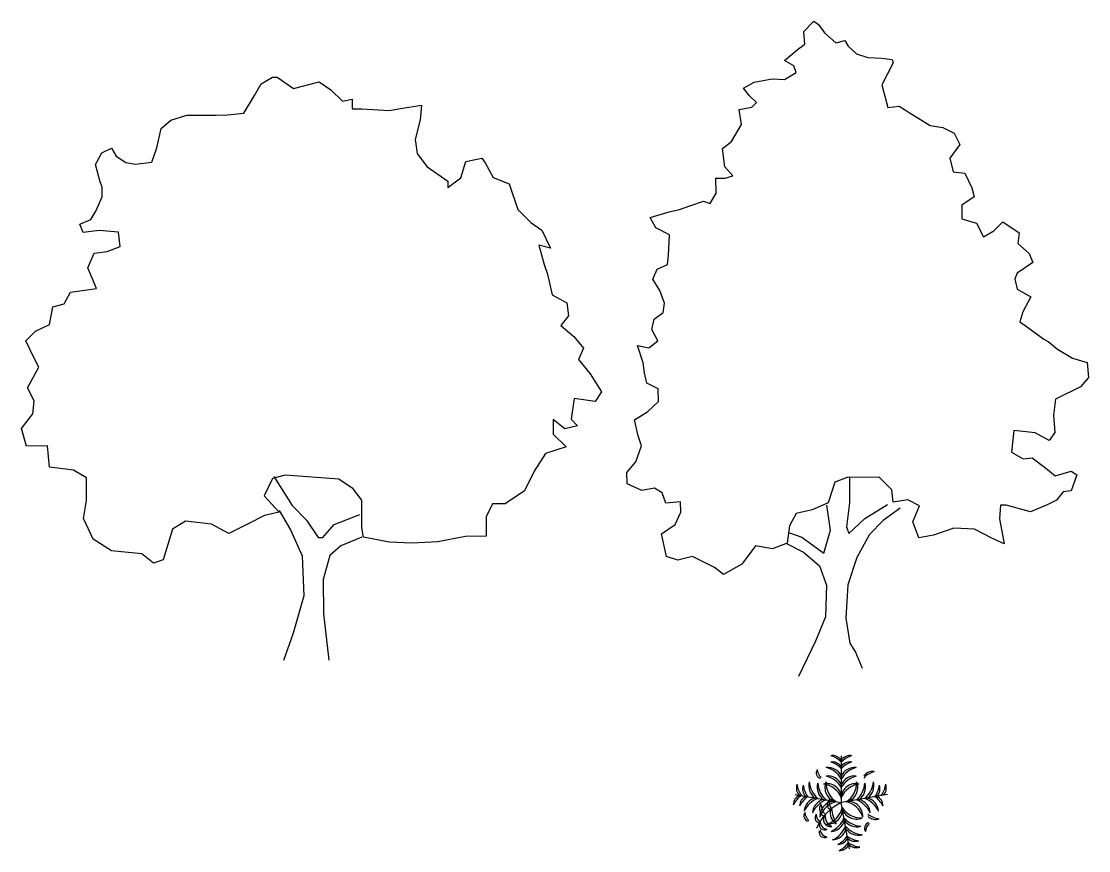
# Model space of a CAD drawing. Header units: millimetres. Extents: x -129.2 to -76.7, y 2488.8 to 2511.1.
# Drawn here: x -100.6 to -90.65, y 2494.96 to 2502.7 of the extents above; entities that cross this region are included whole.
import ezdxf

# ---------------------------------------------------------------- set-up
doc = ezdxf.new("R2010")
doc.units = ezdxf.units.MM

# ---------------------------------------------------------------- blocks, each defined once
blk = doc.blocks.new('AR-ALZ-2')
for p, q in [((-0.6916, 5.2707), (-0.6322, 5.3789)), ((-0.6322, 5.3789), (-0.525, 5.44)), ((-0.525, 5.44), (-0.4819, 5.4404)), ((-0.4819, 5.4404), (-0.3303, 5.3339)), ((-0.3303, 5.3339), (-0.0896, 5.3961)), ((-0.0896, 5.3961), (0.0186, 5.3237)), ((0.0186, 5.3237), (0.1271, 5.2169)), ((-0.7937, 5.1063), (-0.6916, 5.2707)), ((0.1271, 5.2169), (0.2174, 5.2348)), ((0.2174, 5.2348), (0.2181, 5.1443)), ((0.6704, 5.1479), (0.8639, 5.1796)), ((0.8639, 5.1796), (0.8521, 5.0416)), ((-1.4737, 5.0407), (-1.3233, 5.0849)), ((-1.3233, 5.0849), (-1.052, 5.087)), ((-1.052, 5.087), (-0.9443, 5.0879)), ((-0.9443, 5.0879), (-0.7937, 5.1063)), ((0.2181, 5.1443), (0.3086, 5.1451)), ((0.3086, 5.1451), (0.5628, 5.1298)), ((0.5628, 5.1298), (0.6704, 5.1479)), ((-1.5636, 4.9624), (-1.4737, 5.0407)), ((0.8521, 5.0416), (0.8061, 4.8604)), ((-1.6052, 4.7812), (-1.5636, 4.9624)), ((-1.6515, 4.6473), (-1.6052, 4.7812)), ((0.8061, 4.8604), (0.8244, 4.727)), ((-2.1768, 4.626), (-2.1174, 4.7341)), ((-2.1174, 4.7341), (-2.0273, 4.7779)), ((-2.0273, 4.7779), (-1.9836, 4.705)), ((-1.9836, 4.705), (-1.8927, 4.6454)), ((0.8244, 4.727), (0.9158, 4.6071)), ((1.2772, 4.653), (1.4277, 4.6844)), ((1.4277, 4.6844), (1.4582, 4.6415)), ((-2.1325, 4.4627), (-2.1768, 4.626)), ((-1.8927, 4.6454), (-1.8021, 4.6289)), ((-1.8021, 4.6289), (-1.6515, 4.6473)), ((0.9158, 4.6071), (1.1107, 4.4708)), ((1.231, 4.5019), (1.2772, 4.653)), ((1.4582, 4.6415), (1.5325, 4.5043)), ((1.1111, 4.4105), (1.231, 4.5019)), ((1.5325, 4.5043), (1.6837, 4.4452)), ((-2.1149, 4.4154), (-2.1325, 4.4627)), ((-2.1142, 4.325), (-2.1149, 4.4154)), ((1.1107, 4.4708), (1.1111, 4.4105)), ((1.6837, 4.4452), (1.7631, 4.2046)), ((-2.1734, 4.191), (-2.1142, 4.325)), ((-2.2202, 4.1131), (-2.1734, 4.191)), ((1.7631, 4.2046), (1.8847, 4.0849)), ((-2.3232, 4.0692), (-2.2202, 4.1131)), ((1.8847, 4.0849), (1.9886, 4.0125)), ((-2.2925, 3.9919), (-2.3232, 4.0692)), ((-2.1419, 4.0103), (-2.2925, 3.9919)), ((-1.9608, 3.9945), (-2.1419, 4.0103)), ((-1.9469, 3.8611), (-1.9608, 3.9945)), ((1.9886, 4.0125), (2.0674, 3.8452)), ((-2.2468, 3.6606), (-2.1876, 3.7989)), ((-2.1876, 3.7989), (-2.0671, 3.8128)), ((-2.0671, 3.8128), (-1.9469, 3.8611)), ((2.0674, 3.8452), (1.9595, 3.8745)), ((1.9595, 3.8745), (2.0083, 3.694)), ((2.0083, 3.694), (2.0392, 3.6038)), ((-2.1678, 3.4674), (-2.2468, 3.6606)), ((2.0392, 3.6038), (2.0838, 3.4103)), ((-2.4682, 3.3273), (-2.4087, 3.4354)), ((-2.4087, 3.4354), (-2.1678, 3.4674)), ((2.0838, 3.4103), (2.2222, 3.3338)), ((-2.6045, 3.1324), (-2.5756, 3.2963)), ((-2.5756, 3.2963), (-2.4682, 3.3273)), ((2.2222, 3.3338), (2.236, 3.2134)), ((2.236, 3.2134), (2.1635, 3.1223)), ((-2.7375, 3.071), (-2.6045, 3.1324)), ((2.1635, 3.1223), (2.2849, 3.0199)), ((-2.8272, 2.9799), (-2.7375, 3.071)), ((2.2849, 3.0199), (2.3762, 2.913)), ((-2.7528, 2.8254), (-2.8272, 2.9799)), ((2.3762, 2.913), (2.3297, 2.8049)), ((-2.7047, 2.7353), (-2.7528, 2.8254)), ((2.3297, 2.8049), (2.4384, 2.6722)), ((-2.8109, 2.5407), (-2.7047, 2.7353)), ((2.4384, 2.6722), (2.5431, 2.5051)), ((-2.7496, 2.4206), (-2.8109, 2.5407)), ((2.5431, 2.5051), (2.4835, 2.4142)), ((-2.7616, 2.2999), (-2.7496, 2.4206)), ((2.2895, 2.4428), (2.2608, 2.2488)), ((2.4835, 2.4142), (2.2895, 2.4428)), ((-2.8682, 2.1612), (-2.7616, 2.2999)), ((2.2012, 2.1579), (2.0929, 2.2475)), ((2.0929, 2.2475), (2.0939, 2.1096)), ((2.2608, 2.2488), (2.3216, 2.1889)), ((-2.8195, 1.9979), (-2.8682, 2.1612)), ((2.0939, 2.1096), (2.2155, 1.99)), ((2.3216, 2.1889), (2.2012, 2.1579)), ((-2.6257, 1.9995), (-2.8195, 1.9979)), ((-2.607, 1.8015), (-2.6257, 1.9995)), ((2.0221, 1.9282), (1.9158, 1.7637)), ((2.2155, 1.99), (2.0221, 1.9282)), ((-2.3828, 1.7731), (-2.607, 1.8015)), ((-2.2616, 1.7008), (-2.3828, 1.7731)), ((-2.26, 1.4898), (-2.2616, 1.7008)), ((-0.5258, 1.6972), (-0.6021, 1.5329)), ((-0.4055, 1.7283), (-0.5258, 1.6972)), ((-0.513, 1.7145), (-0.343, 1.4445)), ((0.0945, 1.6891), (-0.4055, 1.7283)), ((1.9158, 1.7637), (1.8267, 1.5821)), ((0.2287, 1.5997), (0.0945, 1.6891)), ((0.307, 1.4927), (0.2287, 1.5997)), ((-0.6021, 1.5329), (-0.4631, 1.3833)), ((1.8267, 1.5821), (1.6468, 1.4601)), ((-2.2888, 1.3216), (-2.26, 1.4898)), ((-0.4632, 1.3962), (-0.3584, 1.2161)), ((-0.343, 1.4445), (-0.2084, 1.3077)), ((0.3081, 1.3591), (0.307, 1.4927)), ((1.5262, 1.4591), (1.4668, 1.3381)), ((1.6468, 1.4601), (1.5262, 1.4591)), ((-2.1968, 1.1285), (-2.2888, 1.3216)), ((-1.3367, 1.2989), (-1.4568, 1.2247)), ((-1.0953, 1.2706), (-1.3367, 1.2989)), ((-0.6007, 1.352), (-0.7508, 1.2733)), ((-0.4631, 1.3833), (-0.6007, 1.352)), ((-0.2084, 1.3077), (-0.0994, 1.1449)), ((0.0504, 1.2667), (0.2909, 1.359)), ((0.309, 1.2385), (0.3081, 1.3591)), ((1.4668, 1.3381), (1.4683, 1.1572)), ((-1.4568, 1.2247), (-1.5449, 0.9355)), ((-0.931, 1.1815), (-1.0953, 1.2706)), ((-0.7508, 1.2733), (-0.931, 1.1815)), ((-0.3584, 1.2161), (-0.2488, 0.9758)), ((-0.0563, 1.1452), (0.0504, 1.2667)), ((0.3227, 1.1482), (0.309, 1.2385)), ((-2.028, 1.0221), (-2.1968, 1.1285)), ((-0.0994, 1.1449), (-0.0563, 1.1452)), ((0.3097, 1.1481), (0.1122, 1.069)), ((0.5642, 1.1027), (0.3227, 1.1482)), ((0.7753, 1.0915), (0.5642, 1.1027)), ((1.0164, 1.1063), (0.7753, 1.0915)), ((1.2745, 1.1557), (1.0164, 1.1063)), ((1.4683, 1.1572), (1.2745, 1.1557)), ((-1.7435, 0.9942), (-2.028, 1.0221)), ((0.1122, 1.069), (0.0096, 0.9778)), ((-1.6352, 0.9046), (-1.7435, 0.9942)), ((-1.5449, 0.9355), (-1.6352, 0.9046)), ((-0.2488, 0.9758), (-0.233, 0.6012)), ((0.0096, 0.9778), (-0.0533, 0.7533)), ((-0.0533, 0.7533), (-0.0508, 0.4346)), ((-0.233, 0.6012), (-0.3336, 0.2515)), ((-0.0508, 0.4346), (0, 0)), ((-0.3336, 0.2515), (-0.4221, -0.0033))]:
    blk.add_line(p, q)
blk = doc.blocks.new('AR-ALZ-3')
for p, q in [((-0.513, 5.8667), (-0.4194, 5.9618)), ((-0.4194, 5.9618), (-0.3766, 5.9317)), ((-0.3766, 5.9317), (-0.3212, 5.856)), ((-0.5029, 5.7481), (-0.513, 5.8667)), ((-0.3212, 5.856), (-0.214, 5.7625)), ((-0.214, 5.7625), (-0.129, 5.7845)), ((-0.129, 5.7845), (-0.0981, 5.73)), ((-0.6934, 5.5975), (-0.5755, 5.6958)), ((-0.5755, 5.6958), (-0.5029, 5.7481)), ((-0.0981, 5.73), (-0.0215, 5.6576)), ((-0.6078, 5.5465), (-0.6934, 5.5975)), ((-0.0215, 5.6576), (0.0853, 5.6249)), ((0.0853, 5.6249), (0.2131, 5.6168)), ((0.2131, 5.6168), (0.3106, 5.6054)), ((0.3106, 5.6054), (0.3199, 5.575)), ((-0.692, 5.418), (-0.586, 5.4828)), ((-0.586, 5.4828), (-0.6078, 5.5465)), ((0.3199, 5.575), (0.215, 5.3704)), ((-1.0748, 5.339), (-0.9778, 5.3945)), ((-0.9778, 5.3945), (-0.8077, 5.4263)), ((-0.8077, 5.4263), (-0.692, 5.418)), ((-1.0194, 5.2664), (-1.0748, 5.339)), ((0.215, 5.3704), (0.2715, 5.1578)), ((-0.955, 5.203), (-1.0194, 5.2664)), ((-0.9973, 5.1601), (-0.955, 5.203)), ((-1.1158, 5.1378), (-0.9973, 5.1601)), ((-1.0934, 4.9981), (-1.1158, 5.1378)), ((0.2715, 5.1578), (0.3779, 5.1708)), ((0.3779, 5.1708), (0.4941, 5.0957)), ((0.4941, 5.0957), (0.6653, 4.9905)), ((-1.1865, 4.8391), (-1.0934, 4.9981)), ((0.6653, 4.9905), (0.7841, 4.9702)), ((0.7841, 4.9702), (0.891, 4.9193)), ((0.891, 4.9193), (0.9436, 4.8132)), ((-1.2712, 4.7745), (-1.1865, 4.8391)), ((0.9436, 4.8132), (0.8502, 4.6847)), ((-1.2485, 4.6043), (-1.2712, 4.7745)), ((0.8502, 4.6847), (0.8817, 4.5571)), ((-1.1748, 4.5197), (-1.2485, 4.6043)), ((-1.3329, 4.4972), (-1.2477, 4.4979)), ((-1.3318, 4.3572), (-1.3329, 4.4972)), ((-1.2477, 4.4979), (-1.1748, 4.5197)), ((0.8817, 4.5571), (0.9882, 4.5458)), ((0.9882, 4.5458), (1.0532, 4.4094)), ((1.0532, 4.4094), (1.0752, 4.3244)), ((-1.5773, 4.2397), (-1.4499, 4.2833)), ((-1.4499, 4.2833), (-1.3858, 4.2625)), ((-1.3858, 4.2625), (-1.3318, 4.3572)), ((1.0752, 4.3244), (0.9602, 4.2474)), ((-1.9477, 4.1303), (-1.7686, 4.1834)), ((-1.7686, 4.1834), (-1.6714, 4.2055)), ((-1.6714, 4.2055), (-1.5773, 4.2397)), ((0.9602, 4.2474), (0.9612, 4.1196)), ((-1.8952, 4.0334), (-1.9477, 4.1303)), ((0.9612, 4.1196), (1.0984, 4.0781)), ((1.2602, 4.0063), (1.3447, 4.0922)), ((1.3447, 4.0922), (1.4946, 3.9869)), ((-1.7669, 3.9705), (-1.8952, 4.0334)), ((1.0984, 4.0781), (1.1633, 3.9508)), ((1.1633, 3.9508), (1.2602, 4.0063)), ((1.4946, 3.9869), (1.4832, 3.8894)), ((-1.7745, 3.7787), (-1.7669, 3.9705)), ((1.4832, 3.8894), (1.5905, 3.7959)), ((1.5905, 3.7959), (1.6246, 3.711)), ((-1.88, 3.6501), (-1.786, 3.6934)), ((-1.786, 3.6934), (-1.7745, 3.7787)), ((1.6246, 3.711), (1.4763, 3.6125)), ((-1.9219, 3.5555), (-1.88, 3.6501)), ((1.4763, 3.6125), (1.4554, 3.5606)), ((-1.8571, 3.4495), (-1.9219, 3.5555)), ((1.4554, 3.5606), (1.4775, 3.4634)), ((-1.8136, 3.3311), (-1.8571, 3.4495)), ((1.4775, 3.4634), (1.6058, 3.3914)), ((1.6058, 3.3914), (1.5308, 3.2508)), ((-1.8251, 3.2459), (-1.8136, 3.3311)), ((-1.9098, 3.1813), (-1.8251, 3.2459)), ((1.5308, 3.2508), (1.5012, 3.1563)), ((-1.9304, 3.0868), (-1.9098, 3.1813)), ((-1.8748, 2.9808), (-1.9304, 3.0868)), ((1.5012, 3.1563), (1.5531, 3.1232)), ((1.5531, 3.1232), (1.7245, 2.9968)), ((1.7245, 2.9968), (1.7673, 2.9758)), ((-2.0131, 2.7758), (-2.0661, 2.9367)), ((-2.0661, 2.9367), (-1.9595, 2.9162)), ((-1.9595, 2.9162), (-1.8748, 2.9808)), ((1.7673, 2.9758), (1.853, 2.9035)), ((1.853, 2.9035), (1.9937, 2.8194)), ((1.9937, 2.8194), (2.1309, 2.7779)), ((-2.0002, 2.6816), (-2.0131, 2.7758)), ((2.1309, 2.7779), (2.1442, 2.638)), ((-1.9782, 2.5844), (-2.0002, 2.6816)), ((2.1442, 2.638), (2.0688, 2.5522)), ((-1.8713, 2.5335), (-1.9782, 2.5844)), ((-1.8703, 2.4149), (-1.8713, 2.5335)), ((2.0688, 2.5522), (1.8354, 2.4348)), ((-1.967, 2.3198), (-1.8703, 2.4149)), ((1.8354, 2.4348), (1.8153, 2.2855)), ((-2.0941, 2.2427), (-1.967, 2.3198)), ((-2.0595, 2.0939), (-2.0941, 2.2427)), ((1.8153, 2.2855), (1.8287, 2.1244)), ((-2.0283, 1.9998), (-2.0595, 2.0939)), ((1.4452, 2.1427), (1.4255, 1.9417)), ((1.6462, 2.1229), (1.4452, 2.1427)), ((1.7745, 2.0509), (1.6462, 2.1229)), ((1.8287, 2.1244), (1.7745, 2.0509)), ((-2.0789, 1.8504), (-2.0283, 1.9998)), ((1.4255, 1.9417), (1.5325, 1.8786)), ((-2.1633, 1.7523), (-2.0789, 1.8504)), ((1.5325, 1.8786), (1.6176, 1.8884)), ((1.6176, 1.8884), (1.7461, 1.7921)), ((-2.1625, 1.6459), (-2.1633, 1.7523)), ((-0.1092, 1.7045), (-0.2245, 1.661)), ((0.189, 1.7069), (-0.1092, 1.7045)), ((-0.0879, 1.7047), (-0.0861, 1.4704)), ((0.3086, 1.5891), (0.189, 1.7069)), ((1.7461, 1.7921), (1.8319, 1.7197)), ((1.8319, 1.7197), (1.9806, 1.7635)), ((1.9806, 1.7635), (2.0326, 1.7304)), ((2.0326, 1.7304), (1.9821, 1.5809)), ((-2.0251, 1.583), (-2.1625, 1.6459)), ((-1.9066, 1.6053), (-2.0251, 1.583)), ((-1.8332, 1.5632), (-1.9066, 1.6053)), ((-0.2245, 1.661), (-0.2869, 1.4689)), ((-1.799, 1.4661), (-1.8332, 1.5632)), ((0.3216, 1.4736), (0.3086, 1.5891)), ((0.4584, 1.496), (0.3216, 1.4736)), ((0.5653, 1.4421), (0.4584, 1.496)), ((1.8428, 1.4947), (1.7579, 1.4514)), ((1.9061, 1.5712), (1.8428, 1.4947)), ((1.9821, 1.5809), (1.9061, 1.5712)), ((-1.6622, 1.4794), (-1.799, 1.4661)), ((-1.6614, 1.382), (-1.6622, 1.4794)), ((-0.4354, 1.4038), (-0.5843, 1.3692)), ((-0.2869, 1.4689), (-0.4354, 1.4038)), ((-0.2636, 1.2135), (-0.2989, 1.4475)), ((-0.0861, 1.4704), (-0.1147, 1.2451)), ((0.0551, 1.3224), (0.267, 1.4519)), ((0.3859, 1.4194), (0.2256, 1.3025)), ((0.5026, 1.2925), (0.5653, 1.4421)), ((1.3228, 1.448), (1.3117, 1.3201)), ((1.3746, 1.4484), (1.3228, 1.448)), ((1.6002, 1.3863), (1.3746, 1.4484)), ((1.7579, 1.4514), (1.6002, 1.3863)), ((-1.7123, 1.266), (-1.6614, 1.382)), ((-0.5843, 1.3692), (-0.6472, 1.2531)), ((-0.0929, 1.1813), (0.0551, 1.3224)), ((0.2256, 1.3025), (0.0988, 1.1737)), ((1.3117, 1.3201), (1.3561, 1.0862)), ((-1.8394, 1.1798), (-1.7123, 1.266)), ((-0.6472, 1.2531), (-0.6673, 1.0916)), ((-0.3258, 1), (-0.2636, 1.2135)), ((-0.1147, 1.2451), (-0.0929, 1.1813)), ((0.5585, 1.1438), (0.5026, 1.2925)), ((0.8864, 1.2316), (0.6952, 1.1662)), ((1.0781, 1.224), (0.8864, 1.2316)), ((1.2401, 1.14), (1.0781, 1.224)), ((-1.7951, 0.9672), (-1.8394, 1.1798)), ((-0.6467, 1.1892), (-0.5308, 1.1475)), ((-0.5308, 1.1475), (-0.3258, 1)), ((0.0988, 1.1737), (-0.0182, 0.9598)), ((0.6952, 1.1662), (0.5585, 1.1438)), ((1.3561, 1.0862), (1.2401, 1.14)), ((-0.9653, 1.068), (-1.0917, 0.8966)), ((-0.8068, 1.0388), (-0.9653, 1.068)), ((-0.6673, 1.0916), (-0.8068, 1.0388)), ((-0.6794, 1.0915), (-0.5175, 1.0076)), ((-0.5175, 1.0076), (-0.3674, 0.881)), ((-1.6884, 0.9346), (-1.7951, 0.9672)), ((-1.5517, 0.9691), (-1.6884, 0.9346)), ((-1.347, 0.8642), (-1.5517, 0.9691)), ((-1.0917, 0.8966), (-1.2613, 0.801)), ((-0.0182, 0.9598), (-0.1014, 0.7036)), ((-1.2613, 0.801), (-1.347, 0.8642)), ((-0.3674, 0.881), (-0.3022, 0.702)), ((-0.3022, 0.702), (-0.312, 0.4037)), ((-0.1014, 0.7036), (-0.1202, 0.3931)), ((-0.312, 0.4037), (-0.4045, 0.1779)), ((-0.1202, 0.3931), (-0.0849, 0.1591)), ((-0.4045, 0.1779), (-0.5632, -0.152)), ((-0.0849, 0.1591), (-0.0325, 0.0743)), ((-0.0325, 0.0743), (0.0325, -0.0743))]:
    blk.add_line(p, q)
blk = doc.blocks.new('AR-PLA-3')
for p in [(0, 0.4381), (-0.4315, 0.0761), (0.4315, 0.0761), (0.0761, -0.4315)]:
    blk.add_line(p, (0, 0))
for centre, radius, start, end in [((-0.0815, 0.338), 0.1011, 36.28997, 99.62433), ((-0.1635, 0.2196), 0.2276, 44.07628, 73.37936), ((0.0815, 0.338), 0.1011, 80.37567, 143.71003), ((0.1635, 0.2196), 0.2276, 106.62064, 135.92372), ((-0.184, 0.2767), 0.0504, 139.742, 258.74753), ((-0.1157, 0.3165), 0.1096, 184.61802, 228.21064), ((-0.1267, 0.1886), 0.1401, 25.24891, 95.39371), ((-0.2005, 0.1012), 0.2348, 31.37119, 75.03657), ((-0.0815, 0.2782), 0.1011, 36.28997, 99.62433), ((-0.1635, 0.1598), 0.2276, 44.07628, 73.37936), ((0.0815, 0.2782), 0.1011, 80.37567, 143.71003), ((0.1635, 0.1598), 0.2276, 106.62064, 135.92372), ((0.1267, 0.1886), 0.1401, 84.60629, 154.75109), ((0.2005, 0.1012), 0.2348, 104.96343, 148.62881), ((-0.1267, 0.1089), 0.1401, 25.24891, 95.39371), ((-0.2005, 0.0216), 0.2348, 31.37119, 75.03657), ((0.1267, 0.1089), 0.1401, 84.60629, 154.75109), ((0.2005, 0.0216), 0.2348, 104.96343, 148.62881), ((0.2902, 0.1897), 0.1011, 80.37567, 143.71003), ((0.3722, 0.0713), 0.2276, 106.62064, 135.92372), ((-0.3187, 0.139), 0.1011, 160.37567, 223.71003), ((-0.1878, 0.1992), 0.2276, 186.62064, 215.92372), ((-0.2598, 0.1286), 0.1011, 160.37567, 223.71003), ((-0.129, 0.1888), 0.2276, 186.62064, 215.92372), ((-0.1638, 0.1575), 0.1401, 164.60629, 234.75109), ((-0.0649, 0.215), 0.2348, 184.96343, 228.62881), ((-0.0853, 0.1437), 0.1401, 164.60629, 234.75109), ((0.0136, 0.2012), 0.2348, 184.96343, 228.62881), ((-0.1353, 0.041), 0.1365, 3.42594, 103.63458), ((-0.192, -0.0314), 0.2066, 21.66646, 83.18779), ((-0.0169, 0.1403), 0.1365, 156.36542, 256.57406), ((0.0643, 0.1836), 0.2066, 176.81221, 238.33354), ((0.1353, 0.041), 0.1365, 76.36542, 176.57406), ((0.192, -0.0314), 0.2066, 96.81221, 158.33354), ((-0.0643, 0.1836), 0.2066, 301.66646, 3.18779), ((0.0169, 0.1403), 0.1365, 283.42594, 23.63458), ((-0.0136, 0.2012), 0.2348, 311.37119, 355.03657), ((0.0853, 0.1437), 0.1401, 305.24891, 15.39371), ((0.0649, 0.215), 0.2348, 311.37119, 355.03657), ((0.1638, 0.1575), 0.1401, 305.24891, 15.39371), ((0.129, 0.1888), 0.2276, 324.07628, 353.37936), ((0.2598, 0.1286), 0.1011, 316.28997, 19.62433), ((0.1878, 0.1992), 0.2276, 324.07628, 353.37936), ((0.3187, 0.139), 0.1011, 316.28997, 19.62433), ((-0.347, -0.0216), 0.1011, 116.28997, 179.62433), ((-0.2446, -0.1229), 0.2276, 124.07628, 153.37936), ((-0.2881, -0.032), 0.1011, 116.28997, 179.62433), ((-0.1857, -0.1333), 0.2276, 124.07628, 153.37936), ((-0.2078, -0.092), 0.1401, 105.24891, 175.39371), ((-0.1345, -0.1798), 0.2348, 111.37119, 155.03657), ((-0.1293, -0.1058), 0.1401, 105.24891, 175.39371), ((-0.056, -0.1937), 0.2348, 111.37119, 155.03657), ((0.2036, -0.4273), 0.4733, 115.47721, 156.6585), ((-0.0638, -0.1261), 0.1365, 83.42594, 183.63458), ((-0.0024, -0.1945), 0.2066, 101.66646, 163.18779), ((-0.0843, -0.0164), 0.0493, 114.22575, 255.12788), ((-0.0451, -0.0052), 0.0683, 150.43977, 228.66943), ((0.0024, -0.1945), 0.2066, 16.81221, 78.33354), ((0.0638, -0.1261), 0.1365, 356.36542, 96.57406), ((0.056, -0.1937), 0.2348, 24.96343, 68.62881), ((0.1293, -0.1058), 0.1401, 4.60629, 74.75109), ((0.1345, -0.1798), 0.2348, 24.96343, 68.62881), ((0.2078, -0.092), 0.1401, 4.60629, 74.75109), ((0.1857, -0.1333), 0.2276, 26.62064, 55.92372), ((0.2881, -0.032), 0.1011, 0.37567, 63.71003), ((-0.2993, -0.1242), 0.0504, 139.742, 258.74753), ((-0.231, -0.0843), 0.1096, 184.61802, 228.21064), ((-0.1281, -0.0577), 0.0762, 144.98654, 244.40339), ((0.0267, 0.0149), 0.2191, 187.57587, 215.89417), ((-0.1945, -0.0024), 0.2066, 286.81221, 348.33354), ((-0.1261, -0.0638), 0.1365, 266.36542, 6.57406), ((0.0097, -0.0986), 0.1135, 161.44767, 239.36723), ((0.2782, -0.0217), 0.3701, 185.40074, 208.13904), ((0.1403, -0.0169), 0.1365, 193.42594, 293.63458), ((0.1836, 0.0643), 0.2066, 211.66646, 273.18779), ((-0.1949, -0.1407), 0.0504, 139.742, 258.74753), ((-0.1267, -0.1008), 0.1096, 184.61802, 228.21064), ((-0.1578, -0.2044), 0.05, 167.05775, 302.85325), ((-0.129, -0.1762), 0.0701, 185.18449, 268.65396), ((-0.0999, -0.1573), 0.0671, 138.87442, 278.97626), ((-0.0416, -0.125), 0.1095, 173.75364, 244.09705), ((-0.1937, -0.056), 0.2348, 294.96343, 338.62881), ((-0.1058, -0.1293), 0.1401, 274.60629, 344.75109), ((0.2012, 0.0136), 0.2348, 221.37119, 265.03657), ((0.1437, -0.0853), 0.1401, 215.24891, 285.39371), ((0.2663, -0.238), 0.0504, 101.25247, 220.258), ((0.3346, -0.2778), 0.1096, 131.78936, 175.38198), ((0.3804, 0.0758), 0.2276, 234.07628, 263.37936), ((0.3202, -0.0551), 0.1011, 226.28997, 289.62433), ((-0.1578, -0.2757), 0.05, 167.05775, 302.85325), ((-0.129, -0.2476), 0.0701, 185.18449, 268.65396), ((-0.1798, -0.1345), 0.2348, 294.96343, 338.62881), ((-0.092, -0.2078), 0.1401, 274.60629, 344.75109), ((0.215, -0.0649), 0.2348, 221.37119, 265.03657), ((0.1575, -0.1638), 0.1401, 215.24891, 285.39371), ((-0.1333, -0.1857), 0.2276, 296.62064, 325.92372), ((-0.032, -0.2881), 0.1011, 270.37567, 333.71003), ((-0.1229, -0.2446), 0.2276, 296.62064, 325.92372), ((-0.0216, -0.347), 0.1011, 270.37567, 333.71003), ((0.1888, -0.129), 0.2276, 234.07628, 263.37936), ((0.1286, -0.2598), 0.1011, 226.28997, 289.62433), ((0.1992, -0.1878), 0.2276, 234.07628, 263.37936), ((0.139, -0.3187), 0.1011, 226.28997, 289.62433)]:
    blk.add_arc(centre, radius, start, end)

msp = doc.modelspace()

# ---------------------------------------------------------------- block references
for name, p in [('AR-ALZ-3', (-92.79, 2496.7406)), ('AR-ALZ-2', (-97.7347, 2496.7406)), ('AR-PLA-3', (-92.9533, 2495.412))]:
    msp.add_blockref(name, p)

doc.saveas('drawing.dxf')
